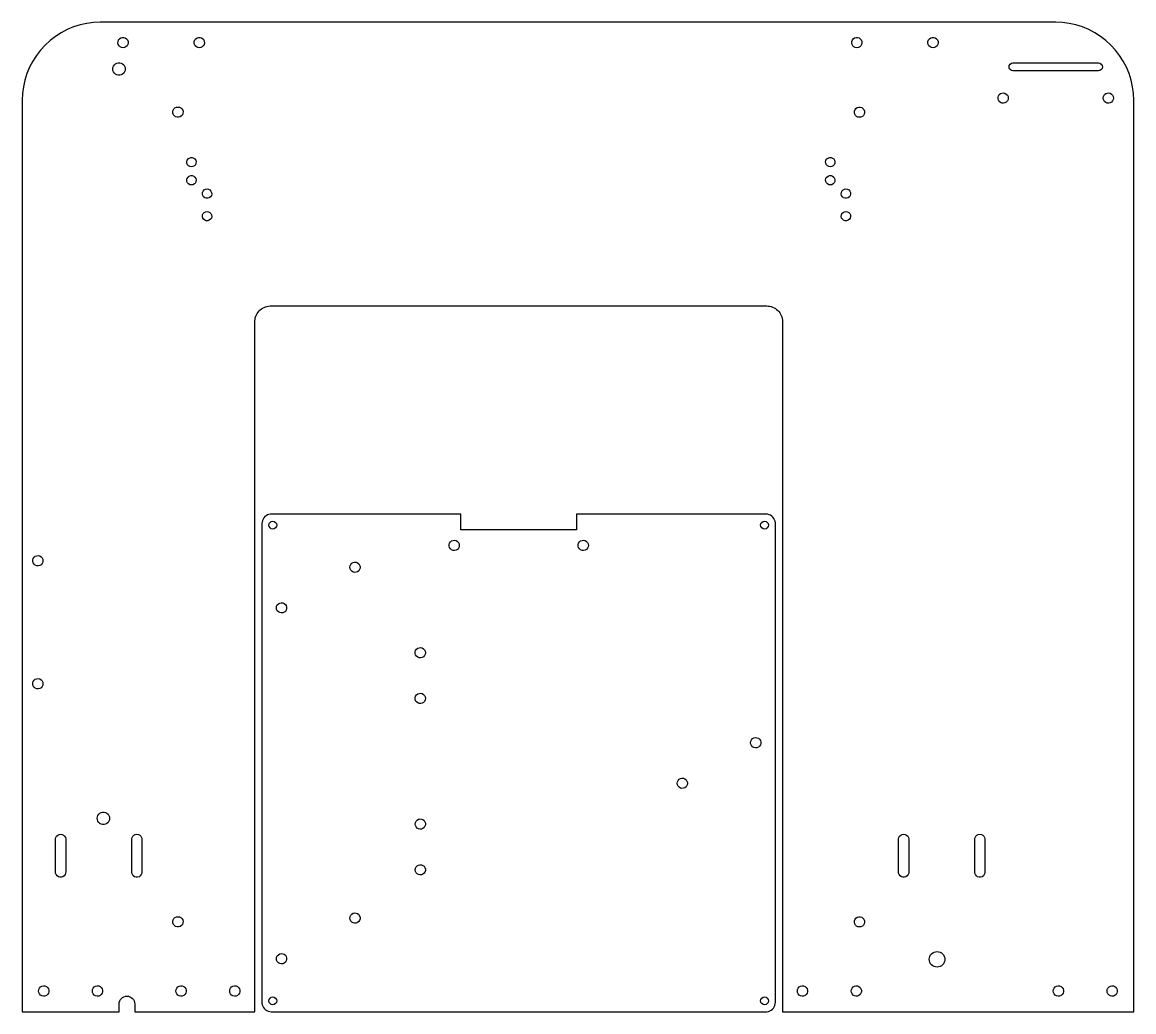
# Model space of a CAD drawing. Header units: metres. Extents: x -178 to 178, y 0 to 317.
import ezdxf

# ---------------------------------------------------------------- set-up
doc = ezdxf.new("R2010")
doc.units = ezdxf.units.M

msp = doc.modelspace()

# ---------------------------------------------------------------- linework, layer by layer
for p, q in [((-155.179, 316.905), (-157.341, 316.62)), ((-153, 317), (-155.179, 316.905)), ((153, 317), (-153, 317)), ((155.179, 316.905), (153, 317)), ((157.341, 316.62), (155.179, 316.905)), ((-165.5, 313.651), (-167.339, 312.479)), ((-163.565, 314.658), (-165.5, 313.651)), ((-161.55, 315.492), (-163.565, 314.658)), ((-159.47, 316.148), (-161.55, 315.492)), ((-157.341, 316.62), (-159.47, 316.148)), ((159.47, 316.148), (157.341, 316.62)), ((161.55, 315.492), (159.47, 316.148)), ((163.565, 314.658), (161.55, 315.492)), ((165.5, 313.651), (163.565, 314.658)), ((167.339, 312.479), (165.5, 313.651)), ((-169.07, 311.151), (-170.678, 309.678)), ((-167.339, 312.479), (-169.07, 311.151)), ((-147.345, 310.377), (-147.309, 310.867)), ((-147.236, 309.897), (-147.345, 310.377)), ((-147.309, 310.867), (-147.129, 311.325)), ((-146.99, 309.471), (-147.236, 309.897)), ((-147.129, 311.325), (-146.822, 311.71)), ((-146.822, 311.71), (-146.416, 311.987)), ((-146.416, 311.987), (-145.946, 312.132)), ((-145.946, 312.132), (-145.454, 312.132)), ((-145.454, 312.132), (-144.984, 311.987)), ((-144.984, 311.987), (-144.578, 311.71)), ((-144.578, 311.71), (-144.271, 311.325)), ((-144.164, 309.897), (-144.41, 309.471)), ((-144.271, 311.325), (-144.091, 310.867)), ((-144.055, 310.377), (-144.164, 309.897)), ((-144.091, 310.867), (-144.055, 310.377)), ((-122.945, 310.377), (-122.909, 310.867)), ((-122.836, 309.897), (-122.945, 310.377)), ((-122.909, 310.867), (-122.729, 311.325)), ((-122.59, 309.471), (-122.836, 309.897)), ((-122.729, 311.325), (-122.422, 311.71)), ((-122.422, 311.71), (-122.016, 311.987)), ((-122.016, 311.987), (-121.546, 312.132)), ((-121.546, 312.132), (-121.054, 312.132)), ((-121.054, 312.132), (-120.584, 311.987)), ((-120.584, 311.987), (-120.178, 311.71)), ((-120.178, 311.71), (-119.871, 311.325)), ((-119.764, 309.897), (-120.01, 309.471)), ((-119.871, 311.325), (-119.691, 310.867)), ((-119.655, 310.377), (-119.764, 309.897)), ((-119.691, 310.867), (-119.655, 310.377)), ((87.6546, 310.377), (87.6914, 310.867)), ((87.7641, 309.897), (87.6546, 310.377)), ((87.6914, 310.867), (87.871, 311.325)), ((88.01, 309.471), (87.7641, 309.897)), ((87.871, 311.325), (88.1777, 311.71)), ((88.1777, 311.71), (88.5841, 311.987)), ((88.5841, 311.987), (89.0541, 312.132)), ((89.0541, 312.132), (89.5459, 312.132)), ((89.5459, 312.132), (90.0159, 311.987)), ((90.0159, 311.987), (90.4223, 311.71)), ((90.4223, 311.71), (90.7289, 311.325)), ((90.8359, 309.897), (90.59, 309.471)), ((90.7289, 311.325), (90.9086, 310.867)), ((90.9454, 310.377), (90.8359, 309.897)), ((90.9086, 310.867), (90.9454, 310.377)), ((112.055, 310.377), (112.091, 310.867)), ((112.164, 309.897), (112.055, 310.377)), ((112.091, 310.867), (112.271, 311.325)), ((112.41, 309.471), (112.164, 309.897)), ((112.271, 311.325), (112.578, 311.71)), ((112.578, 311.71), (112.984, 311.987)), ((112.984, 311.987), (113.454, 312.132)), ((113.454, 312.132), (113.946, 312.132)), ((113.946, 312.132), (114.416, 311.987)), ((114.416, 311.987), (114.822, 311.71)), ((114.822, 311.71), (115.129, 311.325)), ((115.236, 309.897), (114.99, 309.471)), ((115.129, 311.325), (115.309, 310.867)), ((115.345, 310.377), (115.236, 309.897)), ((115.309, 310.867), (115.345, 310.377)), ((169.07, 311.151), (167.339, 312.479)), ((170.678, 309.678), (169.07, 311.151)), ((-173.479, 306.339), (-174.651, 304.5)), ((-172.151, 308.07), (-173.479, 306.339)), ((-170.678, 309.678), (-172.151, 308.07)), ((-146.629, 309.137), (-146.99, 309.471)), ((-146.186, 308.923), (-146.629, 309.137)), ((-145.7, 308.85), (-146.186, 308.923)), ((-145.214, 308.923), (-145.7, 308.85)), ((-144.771, 309.137), (-145.214, 308.923)), ((-144.41, 309.471), (-144.771, 309.137)), ((-122.229, 309.137), (-122.59, 309.471)), ((-121.786, 308.923), (-122.229, 309.137)), ((-121.3, 308.85), (-121.786, 308.923)), ((-120.814, 308.923), (-121.3, 308.85)), ((-120.371, 309.137), (-120.814, 308.923)), ((-120.01, 309.471), (-120.371, 309.137)), ((88.3705, 309.137), (88.01, 309.471)), ((88.8136, 308.923), (88.3705, 309.137)), ((89.3, 308.85), (88.8136, 308.923)), ((89.7863, 308.923), (89.3, 308.85)), ((90.2295, 309.137), (89.7863, 308.923)), ((90.59, 309.471), (90.2295, 309.137)), ((112.771, 309.137), (112.41, 309.471)), ((113.214, 308.923), (112.771, 309.137)), ((113.7, 308.85), (113.214, 308.923)), ((114.186, 308.923), (113.7, 308.85)), ((114.629, 309.137), (114.186, 308.923)), ((114.99, 309.471), (114.629, 309.137)), ((172.151, 308.07), (170.678, 309.678)), ((173.479, 306.339), (172.151, 308.07)), ((174.651, 304.5), (173.479, 306.339)), ((-174.651, 304.5), (-175.658, 302.565)), ((-148.942, 302.479), (-148.771, 302.929)), ((-148.771, 302.929), (-148.497, 303.326)), ((-148.497, 303.326), (-148.136, 303.646)), ((-148.136, 303.646), (-147.709, 303.87)), ((-147.709, 303.87), (-147.241, 303.985)), ((-147.241, 303.985), (-146.759, 303.985)), ((-146.759, 303.985), (-146.291, 303.87)), ((-146.291, 303.87), (-145.864, 303.646)), ((-145.864, 303.646), (-145.503, 303.326)), ((-145.503, 303.326), (-145.229, 302.929)), ((-145.229, 302.929), (-145.058, 302.479)), ((138.05, 302.7), (138.145, 303.178)), ((138.145, 302.222), (138.05, 302.7)), ((138.145, 303.178), (138.416, 303.584)), ((138.416, 303.584), (138.822, 303.855)), ((138.822, 303.855), (139.3, 303.95)), ((139.3, 303.95), (166.7, 303.95)), ((166.7, 303.95), (167.178, 303.855)), ((167.178, 303.855), (167.584, 303.584)), ((167.584, 303.584), (167.855, 303.178)), ((167.855, 303.178), (167.95, 302.7)), ((167.95, 302.7), (167.855, 302.222)), ((175.658, 302.565), (174.651, 304.5)), ((-176.492, 300.55), (-177.148, 298.47)), ((-175.658, 302.565), (-176.492, 300.55)), ((-149, 302), (-148.942, 302.479)), ((-148.942, 301.521), (-149, 302)), ((-148.771, 301.071), (-148.942, 301.521)), ((-148.497, 300.674), (-148.771, 301.071)), ((-148.136, 300.354), (-148.497, 300.674)), ((-147.709, 300.13), (-148.136, 300.354)), ((-147.241, 300.015), (-147.709, 300.13)), ((-146.759, 300.015), (-147.241, 300.015)), ((-146.291, 300.13), (-146.759, 300.015)), ((-145.864, 300.354), (-146.291, 300.13)), ((-145.503, 300.674), (-145.864, 300.354)), ((-145.229, 301.071), (-145.503, 300.674)), ((-145.058, 301.521), (-145.229, 301.071)), ((-145.058, 302.479), (-145, 302)), ((-145, 302), (-145.058, 301.521)), ((138.416, 301.816), (138.145, 302.222)), ((138.822, 301.545), (138.416, 301.816)), ((139.3, 301.45), (138.822, 301.545)), ((166.7, 301.45), (139.3, 301.45)), ((167.178, 301.545), (166.7, 301.45)), ((167.584, 301.816), (167.178, 301.545)), ((167.855, 302.222), (167.584, 301.816)), ((176.492, 300.55), (175.658, 302.565)), ((177.148, 298.47), (176.492, 300.55)), ((-177.62, 296.341), (-177.905, 294.179)), ((-177.148, 298.47), (-177.62, 296.341)), ((177.62, 296.341), (177.148, 298.47)), ((177.905, 294.179), (177.62, 296.341)), ((-177.905, 294.179), (-178, 292)), ((-178, 292), (-178, 0)), ((134.518, 292.946), (134.663, 293.416)), ((134.518, 292.454), (134.518, 292.946)), ((134.663, 291.984), (134.518, 292.454)), ((134.663, 293.416), (134.94, 293.822)), ((134.94, 291.578), (134.663, 291.984)), ((134.94, 293.822), (135.325, 294.129)), ((135.325, 294.129), (135.783, 294.309)), ((135.783, 294.309), (136.273, 294.345)), ((136.273, 294.345), (136.753, 294.236)), ((136.753, 294.236), (137.179, 293.99)), ((137.179, 293.99), (137.513, 293.629)), ((137.513, 293.629), (137.727, 293.186)), ((137.727, 292.214), (137.513, 291.771)), ((137.727, 293.186), (137.8, 292.7)), ((137.8, 292.7), (137.727, 292.214)), ((168.218, 292.946), (168.363, 293.416)), ((168.218, 292.454), (168.218, 292.946)), ((168.363, 291.984), (168.218, 292.454)), ((168.363, 293.416), (168.64, 293.822)), ((168.64, 291.578), (168.363, 291.984)), ((168.64, 293.822), (169.025, 294.129)), ((169.025, 294.129), (169.483, 294.309)), ((169.483, 294.309), (169.973, 294.345)), ((169.973, 294.345), (170.453, 294.236)), ((170.453, 294.236), (170.879, 293.99)), ((170.879, 293.99), (171.213, 293.629)), ((171.213, 293.629), (171.427, 293.186)), ((171.427, 292.214), (171.213, 291.771)), ((171.427, 293.186), (171.5, 292.7)), ((171.5, 292.7), (171.427, 292.214)), ((178, 292), (177.905, 294.179)), ((178, 0), (178, 292)), ((-129.795, 288.313), (-129.686, 288.793)), ((-129.686, 288.793), (-129.44, 289.219)), ((-129.44, 289.219), (-129.079, 289.553)), ((-129.079, 289.553), (-128.636, 289.767)), ((-128.636, 289.767), (-128.15, 289.84)), ((-128.15, 289.84), (-127.664, 289.767)), ((-127.664, 289.767), (-127.221, 289.553)), ((-127.221, 289.553), (-126.86, 289.219)), ((-126.86, 289.219), (-126.614, 288.793)), ((-126.614, 288.793), (-126.505, 288.313)), ((88.5046, 288.067), (88.5414, 288.557)), ((88.5414, 288.557), (88.7211, 289.015)), ((88.7211, 289.015), (89.0277, 289.4)), ((89.0277, 289.4), (89.4341, 289.677)), ((89.4341, 289.677), (89.9041, 289.822)), ((89.9041, 289.822), (90.3959, 289.822)), ((90.3959, 289.822), (90.8659, 289.677)), ((90.8659, 289.677), (91.2723, 289.4)), ((91.2723, 289.4), (91.5789, 289.015)), ((91.5789, 289.015), (91.7586, 288.557)), ((91.7586, 288.557), (91.7954, 288.067)), ((135.325, 291.271), (134.94, 291.578)), ((135.783, 291.091), (135.325, 291.271)), ((136.273, 291.055), (135.783, 291.091)), ((136.753, 291.164), (136.273, 291.055)), ((137.179, 291.41), (136.753, 291.164)), ((137.513, 291.771), (137.179, 291.41)), ((169.025, 291.271), (168.64, 291.578)), ((169.483, 291.091), (169.025, 291.271)), ((169.973, 291.055), (169.483, 291.091)), ((170.453, 291.164), (169.973, 291.055)), ((170.879, 291.41), (170.453, 291.164)), ((171.213, 291.771), (170.879, 291.41)), ((-129.759, 287.823), (-129.795, 288.313)), ((-129.579, 287.365), (-129.759, 287.823)), ((-129.272, 286.98), (-129.579, 287.365)), ((-128.866, 286.703), (-129.272, 286.98)), ((-128.396, 286.558), (-128.866, 286.703)), ((-127.904, 286.558), (-128.396, 286.558)), ((-127.434, 286.703), (-127.904, 286.558)), ((-127.028, 286.98), (-127.434, 286.703)), ((-126.721, 287.365), (-127.028, 286.98)), ((-126.541, 287.823), (-126.721, 287.365)), ((-126.505, 288.313), (-126.541, 287.823)), ((88.614, 287.587), (88.5046, 288.067)), ((88.86, 287.161), (88.614, 287.587)), ((89.2205, 286.827), (88.86, 287.161)), ((89.6637, 286.613), (89.2205, 286.827)), ((90.15, 286.54), (89.6637, 286.613)), ((90.6363, 286.613), (90.15, 286.54)), ((91.0795, 286.827), (90.6363, 286.613)), ((91.44, 287.161), (91.0795, 286.827)), ((91.6859, 287.587), (91.44, 287.161)), ((91.7954, 288.067), (91.6859, 287.587)), ((-125.295, 272.304), (-125.174, 272.783)), ((-125.254, 271.812), (-125.295, 272.304)), ((-125.056, 271.36), (-125.254, 271.812)), ((-125.174, 272.783), (-124.904, 273.196)), ((-124.721, 270.996), (-125.056, 271.36)), ((-124.904, 273.196), (-124.514, 273.499)), ((-124.287, 270.761), (-124.721, 270.996)), ((-124.514, 273.499), (-124.047, 273.66)), ((-123.8, 270.68), (-124.287, 270.761)), ((-124.047, 273.66), (-123.553, 273.66)), ((-123.313, 270.761), (-123.8, 270.68)), ((-123.553, 273.66), (-123.086, 273.499)), ((-122.879, 270.996), (-123.313, 270.761)), ((-123.086, 273.499), (-122.696, 273.196)), ((-122.544, 271.36), (-122.879, 270.996)), ((-122.696, 273.196), (-122.426, 272.783)), ((-122.346, 271.812), (-122.544, 271.36)), ((-122.426, 272.783), (-122.305, 272.304)), ((-122.305, 272.304), (-122.346, 271.812)), ((79.3051, 272.304), (79.4263, 272.783)), ((79.3459, 271.812), (79.3051, 272.304)), ((79.5442, 271.36), (79.3459, 271.812)), ((79.4263, 272.783), (79.6964, 273.196)), ((79.8787, 270.996), (79.5442, 271.36)), ((79.6964, 273.196), (80.0861, 273.499)), ((80.3129, 270.761), (79.8787, 270.996)), ((80.0861, 273.499), (80.5531, 273.66)), ((80.8, 270.68), (80.3129, 270.761)), ((80.5531, 273.66), (81.0469, 273.66)), ((81.287, 270.761), (80.8, 270.68)), ((81.0469, 273.66), (81.5139, 273.499)), ((81.7213, 270.996), (81.287, 270.761)), ((81.5139, 273.499), (81.9036, 273.196)), ((82.0557, 271.36), (81.7213, 270.996)), ((81.9036, 273.196), (82.1736, 272.783)), ((82.2541, 271.812), (82.0557, 271.36)), ((82.1736, 272.783), (82.2949, 272.304)), ((82.2949, 272.304), (82.2541, 271.812)), ((-125.174, 266.983), (-124.904, 267.396)), ((-124.904, 267.396), (-124.514, 267.699)), ((-124.514, 267.699), (-124.047, 267.86)), ((-124.047, 267.86), (-123.553, 267.86)), ((-123.553, 267.86), (-123.086, 267.699)), ((-123.086, 267.699), (-122.696, 267.396)), ((-122.696, 267.396), (-122.426, 266.983)), ((79.4263, 266.983), (79.6964, 267.396)), ((79.6964, 267.396), (80.0861, 267.699)), ((80.0861, 267.699), (80.5531, 267.86)), ((80.5531, 267.86), (81.0469, 267.86)), ((81.0469, 267.86), (81.5139, 267.699)), ((81.5139, 267.699), (81.9036, 267.396)), ((81.9036, 267.396), (82.1736, 266.983)), ((-125.295, 266.504), (-125.174, 266.983)), ((-125.254, 266.012), (-125.295, 266.504)), ((-125.056, 265.56), (-125.254, 266.012)), ((-124.721, 265.196), (-125.056, 265.56)), ((-124.287, 264.961), (-124.721, 265.196)), ((-123.8, 264.88), (-124.287, 264.961)), ((-123.313, 264.961), (-123.8, 264.88)), ((-122.879, 265.196), (-123.313, 264.961)), ((-122.544, 265.56), (-122.879, 265.196)), ((-122.346, 266.012), (-122.544, 265.56)), ((-122.426, 266.983), (-122.305, 266.504)), ((-122.305, 266.504), (-122.346, 266.012)), ((-119.721, 263.264), (-119.287, 263.499)), ((-119.287, 263.499), (-118.8, 263.58)), ((-118.8, 263.58), (-118.313, 263.499)), ((-118.313, 263.499), (-117.879, 263.264)), ((79.3051, 266.504), (79.4263, 266.983)), ((79.3459, 266.012), (79.3051, 266.504)), ((79.5442, 265.56), (79.3459, 266.012)), ((79.8787, 265.196), (79.5442, 265.56)), ((80.3129, 264.961), (79.8787, 265.196)), ((80.8, 264.88), (80.3129, 264.961)), ((81.287, 264.961), (80.8, 264.88)), ((81.7213, 265.196), (81.287, 264.961)), ((82.0557, 265.56), (81.7213, 265.196)), ((82.2541, 266.012), (82.0557, 265.56)), ((82.1736, 266.983), (82.2949, 266.504)), ((82.2949, 266.504), (82.2541, 266.012)), ((84.8787, 263.264), (85.3129, 263.499)), ((85.3129, 263.499), (85.8, 263.58)), ((85.8, 263.58), (86.287, 263.499)), ((86.287, 263.499), (86.7213, 263.264)), ((-120.295, 261.956), (-120.254, 262.448)), ((-120.174, 261.477), (-120.295, 261.956)), ((-120.254, 262.448), (-120.056, 262.9)), ((-119.904, 261.064), (-120.174, 261.477)), ((-120.056, 262.9), (-119.721, 263.264)), ((-119.514, 260.761), (-119.904, 261.064)), ((-119.047, 260.6), (-119.514, 260.761)), ((-118.553, 260.6), (-119.047, 260.6)), ((-118.086, 260.761), (-118.553, 260.6)), ((-117.696, 261.064), (-118.086, 260.761)), ((-117.879, 263.264), (-117.544, 262.9)), ((-117.426, 261.477), (-117.696, 261.064)), ((-117.544, 262.9), (-117.346, 262.448)), ((-117.305, 261.956), (-117.426, 261.477)), ((-117.346, 262.448), (-117.305, 261.956)), ((84.3051, 261.956), (84.3459, 262.448)), ((84.4263, 261.477), (84.3051, 261.956)), ((84.3459, 262.448), (84.5442, 262.9)), ((84.6964, 261.064), (84.4263, 261.477)), ((84.5442, 262.9), (84.8787, 263.264)), ((85.0861, 260.761), (84.6964, 261.064)), ((85.5531, 260.6), (85.0861, 260.761)), ((86.0469, 260.6), (85.5531, 260.6)), ((86.5139, 260.761), (86.0469, 260.6)), ((86.9036, 261.064), (86.5139, 260.761)), ((86.7213, 263.264), (87.0557, 262.9)), ((87.1736, 261.477), (86.9036, 261.064)), ((87.0557, 262.9), (87.2541, 262.448)), ((87.2949, 261.956), (87.1736, 261.477)), ((87.2541, 262.448), (87.2949, 261.956)), ((-119.287, 256.299), (-118.8, 256.38)), ((-118.8, 256.38), (-118.313, 256.299)), ((85.3129, 256.299), (85.8, 256.38)), ((85.8, 256.38), (86.287, 256.299)), ((-120.295, 254.756), (-120.254, 255.248)), ((-120.174, 254.277), (-120.295, 254.756)), ((-120.254, 255.248), (-120.056, 255.7)), ((-119.904, 253.864), (-120.174, 254.277)), ((-120.056, 255.7), (-119.721, 256.064)), ((-119.514, 253.561), (-119.904, 253.864)), ((-119.721, 256.064), (-119.287, 256.299)), ((-119.047, 253.4), (-119.514, 253.561)), ((-118.553, 253.4), (-119.047, 253.4)), ((-118.086, 253.561), (-118.553, 253.4)), ((-118.313, 256.299), (-117.879, 256.064)), ((-117.696, 253.864), (-118.086, 253.561)), ((-117.879, 256.064), (-117.544, 255.7)), ((-117.426, 254.277), (-117.696, 253.864)), ((-117.544, 255.7), (-117.346, 255.248)), ((-117.305, 254.756), (-117.426, 254.277)), ((-117.346, 255.248), (-117.305, 254.756)), ((84.3051, 254.756), (84.3459, 255.248)), ((84.4263, 254.277), (84.3051, 254.756)), ((84.3459, 255.248), (84.5442, 255.7)), ((84.6964, 253.864), (84.4263, 254.277)), ((84.5442, 255.7), (84.8787, 256.064)), ((85.0861, 253.561), (84.6964, 253.864)), ((84.8787, 256.064), (85.3129, 256.299)), ((85.5531, 253.4), (85.0861, 253.561)), ((86.0469, 253.4), (85.5531, 253.4)), ((86.5139, 253.561), (86.0469, 253.4)), ((86.287, 256.299), (86.7213, 256.064)), ((86.9036, 253.864), (86.5139, 253.561)), ((86.7213, 256.064), (87.0557, 255.7)), ((87.1736, 254.277), (86.9036, 253.864)), ((87.0557, 255.7), (87.2541, 255.248)), ((87.2949, 254.756), (87.1736, 254.277)), ((87.2541, 255.248), (87.2949, 254.756)), ((-102.486, 224.119), (-102.165, 224.501)), ((-102.165, 224.501), (-101.808, 224.849)), ((-101.808, 224.849), (-101.419, 225.16)), ((-101.419, 225.16), (-101, 225.43)), ((-101, 225.43), (-100.556, 225.658)), ((-100.556, 225.658), (-100.092, 225.84)), ((-100.092, 225.84), (-99.6126, 225.975)), ((-99.6126, 225.975), (-99.1217, 226.061)), ((-99.1217, 226.061), (-98.6246, 226.098)), ((-98.6246, 226.098), (-98.5, 226.1)), ((-98.5, 226.1), (60.5, 226.1)), ((60.5, 226.1), (60.8736, 226.086)), ((60.8736, 226.086), (61.3682, 226.024)), ((61.3682, 226.024), (61.8542, 225.913)), ((61.8542, 225.913), (62.3267, 225.754)), ((62.3267, 225.754), (62.7811, 225.549)), ((62.7811, 225.549), (63.2127, 225.3)), ((63.2127, 225.3), (63.6174, 225.009)), ((63.6174, 225.009), (63.9912, 224.679)), ((63.9912, 224.679), (64.3302, 224.314)), ((64.3302, 224.314), (64.6312, 223.917)), ((-103.5, 221.1), (-103.494, 221.349)), ((-103.5, 0), (-103.5, 221.1)), ((-103.494, 221.349), (-103.444, 221.845)), ((-103.444, 221.845), (-103.345, 222.334)), ((-103.345, 222.334), (-103.198, 222.81)), ((-103.198, 222.81), (-103.005, 223.269)), ((-103.005, 223.269), (-102.766, 223.707)), ((-102.766, 223.707), (-102.486, 224.119)), ((64.6312, 223.917), (64.8911, 223.491)), ((64.8911, 223.491), (65.1074, 223.042)), ((65.1074, 223.042), (65.2779, 222.574)), ((65.2779, 222.574), (65.4008, 222.091)), ((65.4008, 222.091), (65.4751, 221.598)), ((65.4751, 221.598), (65.5, 221.1)), ((65.5, 221.1), (65.5, 0)), ((-101.199, 156.894), (-101.24, 156.4)), ((-101.077, 157.374), (-101.199, 156.894)), ((-100.878, 157.828), (-101.077, 157.374)), ((-100.607, 158.243), (-100.878, 157.828)), ((-100.272, 158.607), (-100.607, 158.243)), ((-99.8808, 158.911), (-100.272, 158.607)), ((-99.4451, 159.147), (-99.8808, 158.911)), ((-98.9765, 159.308), (-99.4451, 159.147)), ((-98.4877, 159.39), (-98.9765, 159.308)), ((-98.8948, 156.378), (-98.6239, 156.784)), ((-98.6239, 156.784), (-98.2184, 157.055)), ((-37.51, 159.394), (-98.4877, 159.39)), ((-98.2184, 157.055), (-97.74, 157.15)), ((-97.74, 157.15), (-97.2616, 157.055)), ((-97.2616, 157.055), (-96.8561, 156.784)), ((-96.8561, 156.784), (-96.5851, 156.378)), ((-37.51, 154.4), (-37.51, 159.394)), ((60.24, 159.4), (-0.48999, 159.396)), ((-0.48999, 159.396), (-0.48999, 154.4)), ((58.5851, 156.378), (58.8561, 156.784)), ((58.8561, 156.784), (59.2616, 157.055)), ((59.2616, 157.055), (59.74, 157.15)), ((59.74, 157.15), (60.2184, 157.055)), ((60.2184, 157.055), (60.6239, 156.784)), ((60.7338, 159.359), (60.24, 159.4)), ((60.6239, 156.784), (60.8948, 156.378)), ((61.2141, 159.237), (60.7338, 159.359)), ((61.6678, 159.038), (61.2141, 159.237)), ((62.0826, 158.767), (61.6678, 159.038)), ((62.4472, 158.432), (62.0826, 158.767)), ((62.7515, 158.041), (62.4472, 158.432)), ((62.9873, 157.605), (62.7515, 158.041)), ((63.1482, 157.136), (62.9873, 157.605)), ((63.2298, 156.648), (63.1482, 157.136)), ((63.24, 3), (63.2298, 156.648)), ((-101.24, 156.4), (-101.23, 2.75226)), ((-98.99, 155.9), (-98.8948, 156.378)), ((-98.8948, 155.422), (-98.99, 155.9)), ((-98.6239, 155.016), (-98.8948, 155.422)), ((-98.2184, 154.745), (-98.6239, 155.016)), ((-97.74, 154.65), (-98.2184, 154.745)), ((-97.2616, 154.745), (-97.74, 154.65)), ((-96.8561, 155.016), (-97.2616, 154.745)), ((-96.5851, 155.422), (-96.8561, 155.016)), ((-96.5851, 156.378), (-96.49, 155.9)), ((-96.49, 155.9), (-96.5851, 155.422)), ((-0.48999, 154.4), (-37.51, 154.4)), ((58.49, 155.9), (58.5851, 156.378)), ((58.5851, 155.422), (58.49, 155.9)), ((58.8561, 155.016), (58.5851, 155.422)), ((59.2616, 154.745), (58.8561, 155.016)), ((59.74, 154.65), (59.2616, 154.745)), ((60.2184, 154.745), (59.74, 154.65)), ((60.6239, 155.016), (60.2184, 154.745)), ((60.8948, 155.422), (60.6239, 155.016)), ((60.8948, 156.378), (60.99, 155.9)), ((60.99, 155.9), (60.8948, 155.422)), ((-41.2916, 149.646), (-41.1466, 150.116)), ((-41.2916, 149.154), (-41.2916, 149.646)), ((-41.1466, 150.116), (-40.8695, 150.522)), ((-40.8695, 150.522), (-40.485, 150.829)), ((-40.485, 150.829), (-40.0271, 151.009)), ((-40.0271, 151.009), (-39.5367, 151.045)), ((-39.5367, 151.045), (-39.0572, 150.936)), ((-39.0572, 150.936), (-38.6312, 150.69)), ((-38.6312, 150.69), (-38.2967, 150.329)), ((-38.2967, 150.329), (-38.0833, 149.886)), ((-38.0833, 149.886), (-38.01, 149.4)), ((0.02843, 149.646), (0.1734, 150.116)), ((0.02843, 149.154), (0.02843, 149.646)), ((0.1734, 150.116), (0.45045, 150.522)), ((0.45045, 150.522), (0.83499, 150.829)), ((0.83499, 150.829), (1.29283, 151.009)), ((1.29283, 151.009), (1.78329, 151.045)), ((1.78329, 151.045), (2.2628, 150.936)), ((2.2628, 150.936), (2.68875, 150.69)), ((2.68875, 150.69), (3.02328, 150.329)), ((3.02328, 150.329), (3.23669, 149.886)), ((3.23669, 149.886), (3.31, 149.4)), ((-173.825, 145.929), (-173.367, 146.109)), ((-173.367, 146.109), (-172.877, 146.145)), ((-172.877, 146.145), (-172.397, 146.036)), ((-172.397, 146.036), (-171.971, 145.79)), ((-41.1466, 148.684), (-41.2916, 149.154)), ((-40.8695, 148.278), (-41.1466, 148.684)), ((-40.485, 147.971), (-40.8695, 148.278)), ((-40.0271, 147.791), (-40.485, 147.971)), ((-39.5367, 147.755), (-40.0271, 147.791)), ((-39.0572, 147.864), (-39.5367, 147.755)), ((-38.6312, 148.11), (-39.0572, 147.864)), ((-38.2967, 148.471), (-38.6312, 148.11)), ((-38.0833, 148.914), (-38.2967, 148.471)), ((-38.01, 149.4), (-38.0833, 148.914)), ((0.1734, 148.684), (0.02843, 149.154)), ((0.45045, 148.278), (0.1734, 148.684)), ((0.83499, 147.971), (0.45045, 148.278)), ((1.29283, 147.791), (0.83499, 147.971)), ((1.78329, 147.755), (1.29283, 147.791)), ((2.2628, 147.864), (1.78329, 147.755)), ((2.68875, 148.11), (2.2628, 147.864)), ((3.02328, 148.471), (2.68875, 148.11)), ((3.23669, 148.914), (3.02328, 148.471)), ((3.31, 149.4), (3.23669, 148.914)), ((-174.632, 144.746), (-174.487, 145.216)), ((-174.632, 144.254), (-174.632, 144.746)), ((-174.487, 143.784), (-174.632, 144.254)), ((-174.487, 145.216), (-174.21, 145.622)), ((-174.21, 143.378), (-174.487, 143.784)), ((-174.21, 145.622), (-173.825, 145.929)), ((-173.825, 143.071), (-174.21, 143.378)), ((-173.367, 142.891), (-173.825, 143.071)), ((-172.877, 142.855), (-173.367, 142.891)), ((-172.397, 142.964), (-172.877, 142.855)), ((-171.971, 143.21), (-172.397, 142.964)), ((-171.971, 145.79), (-171.637, 145.429)), ((-171.637, 143.571), (-171.971, 143.21)), ((-171.637, 145.429), (-171.423, 144.986)), ((-171.423, 144.014), (-171.637, 143.571)), ((-171.423, 144.986), (-171.35, 144.5)), ((-171.35, 144.5), (-171.423, 144.014)), ((-73.07, 142.4), (-72.9967, 142.886)), ((-72.9967, 141.914), (-73.07, 142.4)), ((-72.9967, 142.886), (-72.7833, 143.329)), ((-72.7833, 143.329), (-72.4487, 143.69)), ((-72.4487, 143.69), (-72.0228, 143.936)), ((-72.0228, 143.936), (-71.5433, 144.045)), ((-71.5433, 144.045), (-71.0528, 144.009)), ((-71.0528, 144.009), (-70.595, 143.829)), ((-70.595, 143.829), (-70.2105, 143.522)), ((-70.2105, 143.522), (-69.9334, 143.116)), ((-69.9334, 143.116), (-69.7884, 142.646)), ((-69.7884, 142.646), (-69.7884, 142.154)), ((-72.7833, 141.471), (-72.9967, 141.914)), ((-72.4487, 141.11), (-72.7833, 141.471)), ((-72.0228, 140.864), (-72.4487, 141.11)), ((-71.5433, 140.755), (-72.0228, 140.864)), ((-71.0528, 140.791), (-71.5433, 140.755)), ((-70.595, 140.971), (-71.0528, 140.791)), ((-70.2105, 141.278), (-70.595, 140.971)), ((-69.9334, 141.684), (-70.2105, 141.278)), ((-69.7884, 142.154), (-69.9334, 141.684)), ((-96.59, 129.4), (-96.5167, 129.886)), ((-96.5167, 128.914), (-96.59, 129.4)), ((-96.5167, 129.886), (-96.3033, 130.329)), ((-96.3033, 128.471), (-96.5167, 128.914)), ((-96.3033, 130.329), (-95.9688, 130.69)), ((-95.9688, 128.11), (-96.3033, 128.471)), ((-95.9688, 130.69), (-95.5428, 130.936)), ((-95.5428, 130.936), (-95.0633, 131.045)), ((-95.0633, 131.045), (-94.5728, 131.009)), ((-94.5728, 131.009), (-94.115, 130.829)), ((-94.115, 130.829), (-93.7305, 130.522)), ((-93.7305, 128.278), (-94.115, 127.971)), ((-93.7305, 130.522), (-93.4534, 130.116)), ((-93.4534, 128.684), (-93.7305, 128.278)), ((-93.4534, 130.116), (-93.3084, 129.646)), ((-93.3084, 129.154), (-93.4534, 128.684)), ((-93.3084, 129.646), (-93.3084, 129.154)), ((-95.5428, 127.864), (-95.9688, 128.11)), ((-95.0633, 127.755), (-95.5428, 127.864)), ((-94.5728, 127.791), (-95.0633, 127.755)), ((-94.115, 127.971), (-94.5728, 127.791)), ((-52.1416, 115.27), (-51.9966, 115.74)), ((-52.1416, 114.779), (-52.1416, 115.27)), ((-51.9966, 114.309), (-52.1416, 114.779)), ((-51.9966, 115.74), (-51.7195, 116.147)), ((-51.7195, 113.902), (-51.9966, 114.309)), ((-51.7195, 116.147), (-51.335, 116.454)), ((-51.335, 116.454), (-50.8772, 116.633)), ((-50.8772, 116.633), (-50.3867, 116.67)), ((-50.3867, 116.67), (-49.9072, 116.561)), ((-49.9072, 116.561), (-49.4812, 116.315)), ((-49.4812, 116.315), (-49.1467, 115.954)), ((-49.1467, 114.095), (-49.4812, 113.735)), ((-49.1467, 115.954), (-48.9333, 115.511)), ((-48.9333, 114.538), (-49.1467, 114.095)), ((-48.9333, 115.511), (-48.86, 115.025)), ((-48.86, 115.025), (-48.9333, 114.538)), ((-51.335, 113.596), (-51.7195, 113.902)), ((-50.8772, 113.416), (-51.335, 113.596)), ((-50.3867, 113.379), (-50.8772, 113.416)), ((-49.9072, 113.489), (-50.3867, 113.379)), ((-49.4812, 113.735), (-49.9072, 113.489)), ((-174.632, 105.346), (-174.487, 105.816)), ((-174.632, 104.854), (-174.632, 105.346)), ((-174.487, 104.384), (-174.632, 104.854)), ((-174.487, 105.816), (-174.21, 106.222)), ((-174.21, 103.978), (-174.487, 104.384)), ((-174.21, 106.222), (-173.825, 106.529)), ((-173.825, 103.671), (-174.21, 103.978)), ((-173.825, 106.529), (-173.367, 106.709)), ((-173.367, 103.491), (-173.825, 103.671)), ((-173.367, 106.709), (-172.877, 106.745)), ((-172.877, 103.455), (-173.367, 103.491)), ((-172.877, 106.745), (-172.397, 106.636)), ((-172.397, 103.564), (-172.877, 103.455)), ((-172.397, 106.636), (-171.971, 106.39)), ((-171.971, 103.81), (-172.397, 103.564)), ((-171.971, 106.39), (-171.637, 106.029)), ((-171.637, 104.171), (-171.971, 103.81)), ((-171.637, 106.029), (-171.423, 105.586)), ((-171.423, 104.614), (-171.637, 104.171)), ((-171.423, 105.586), (-171.35, 105.1)), ((-171.35, 105.1), (-171.423, 104.614)), ((-52.1416, 100.621), (-51.9966, 101.091)), ((-52.1416, 100.129), (-52.1416, 100.621)), ((-51.9966, 99.6595), (-52.1416, 100.129)), ((-51.9966, 101.091), (-51.7195, 101.498)), ((-51.7195, 101.498), (-51.335, 101.804)), ((-51.335, 101.804), (-50.8772, 101.984)), ((-50.8772, 101.984), (-50.3867, 102.021)), ((-50.3867, 102.021), (-49.9072, 101.911)), ((-49.9072, 101.911), (-49.4812, 101.665)), ((-49.4812, 101.665), (-49.1467, 101.305)), ((-49.1467, 101.305), (-48.9333, 100.862)), ((-48.9333, 99.8891), (-49.1467, 99.4459)), ((-48.9333, 100.862), (-48.86, 100.375)), ((-48.86, 100.375), (-48.9333, 99.8891)), ((-51.7195, 99.2531), (-51.9966, 99.6595)), ((-51.335, 98.9465), (-51.7195, 99.2531)), ((-50.8772, 98.7668), (-51.335, 98.9465)), ((-50.3867, 98.73), (-50.8772, 98.7668)), ((-49.9072, 98.8395), (-50.3867, 98.73)), ((-49.4812, 99.0854), (-49.9072, 98.8395)), ((-49.1467, 99.4459), (-49.4812, 99.0854)), ((55.29, 86.2), (55.3633, 86.6863)), ((55.3633, 85.7137), (55.29, 86.2)), ((55.3633, 86.6863), (55.5767, 87.1295)), ((55.5767, 85.2705), (55.3633, 85.7137)), ((55.5767, 87.1295), (55.9112, 87.49)), ((55.9112, 87.49), (56.3372, 87.7359)), ((56.3372, 87.7359), (56.8167, 87.8454)), ((56.8167, 87.8454), (57.3071, 87.8086)), ((57.3071, 87.8086), (57.765, 87.6289)), ((57.765, 87.6289), (58.1495, 87.3223)), ((58.1495, 87.3223), (58.4266, 86.9159)), ((58.4266, 85.4841), (58.1495, 85.0777)), ((58.4266, 86.9159), (58.5716, 86.4459)), ((58.5716, 85.9541), (58.4266, 85.4841)), ((58.5716, 86.4459), (58.5716, 85.9541)), ((55.9112, 84.91), (55.5767, 85.2705)), ((56.3372, 84.664), (55.9112, 84.91)), ((56.8167, 84.5546), (56.3372, 84.664)), ((57.3071, 84.5914), (56.8167, 84.5546)), ((57.765, 84.7711), (57.3071, 84.5914)), ((58.1495, 85.0777), (57.765, 84.7711)), ((32.8172, 74.7359), (33.2967, 74.8454)), ((33.2967, 74.8454), (33.7872, 74.8086)), ((33.7872, 74.8086), (34.245, 74.6289)), ((31.77, 73.2), (31.8433, 73.6863)), ((31.8433, 72.7137), (31.77, 73.2)), ((31.8433, 73.6863), (32.0567, 74.1295)), ((32.0567, 72.2705), (31.8433, 72.7137)), ((32.0567, 74.1295), (32.3912, 74.49)), ((32.3912, 71.91), (32.0567, 72.2705)), ((32.3912, 74.49), (32.8172, 74.7359)), ((32.8172, 71.664), (32.3912, 71.91)), ((33.2967, 71.5546), (32.8172, 71.664)), ((33.7872, 71.5914), (33.2967, 71.5546)), ((34.245, 71.7711), (33.7872, 71.5914)), ((34.245, 74.6289), (34.6295, 74.3223)), ((34.6295, 72.0777), (34.245, 71.7711)), ((34.6295, 74.3223), (34.9066, 73.9159)), ((34.9066, 72.4841), (34.6295, 72.0777)), ((34.9066, 73.9159), (35.0516, 73.4459)), ((35.0516, 72.9541), (34.9066, 72.4841)), ((35.0516, 73.4459), (35.0516, 72.9541)), ((-154, 62), (-153.942, 62.4786)), ((-153.942, 61.5214), (-154, 62)), ((-153.942, 62.4786), (-153.771, 62.9294)), ((-153.771, 61.0705), (-153.942, 61.5214)), ((-153.771, 62.9294), (-153.497, 63.3262)), ((-153.497, 60.6738), (-153.771, 61.0705)), ((-153.497, 63.3262), (-153.136, 63.646)), ((-153.136, 60.354), (-153.497, 60.6738)), ((-153.136, 63.646), (-152.709, 63.87)), ((-152.709, 63.87), (-152.241, 63.9854)), ((-152.241, 63.9854), (-151.759, 63.9854)), ((-151.759, 63.9854), (-151.291, 63.87)), ((-151.291, 63.87), (-150.864, 63.646)), ((-150.864, 63.646), (-150.503, 63.3262)), ((-150.503, 60.6738), (-150.864, 60.354)), ((-150.503, 63.3262), (-150.229, 62.9294)), ((-150.229, 61.0705), (-150.503, 60.6738)), ((-150.229, 62.9294), (-150.058, 62.4786)), ((-150.058, 61.5214), (-150.229, 61.0705)), ((-150.058, 62.4786), (-150, 62)), ((-150, 62), (-150.058, 61.5214)), ((-52.16, 60.1246), (-52.0867, 60.6109)), ((-52.0867, 60.6109), (-51.8733, 61.054)), ((-51.8733, 61.054), (-51.5388, 61.4146)), ((-51.5388, 61.4146), (-51.1128, 61.6605)), ((-51.1128, 61.6605), (-50.6333, 61.77)), ((-50.6333, 61.77), (-50.1428, 61.7332)), ((-50.1428, 61.7332), (-49.685, 61.5535)), ((-49.685, 61.5535), (-49.3005, 61.2469)), ((-49.3005, 61.2469), (-49.0234, 60.8405)), ((-49.0234, 60.8405), (-48.8784, 60.3705)), ((-152.709, 60.13), (-153.136, 60.354)), ((-152.241, 60.0146), (-152.709, 60.13)), ((-151.759, 60.0146), (-152.241, 60.0146)), ((-151.291, 60.13), (-151.759, 60.0146)), ((-150.864, 60.354), (-151.291, 60.13)), ((-52.0867, 59.6382), (-52.16, 60.1246)), ((-51.8733, 59.1951), (-52.0867, 59.6382)), ((-51.5388, 58.8345), (-51.8733, 59.1951)), ((-51.1128, 58.5886), (-51.5388, 58.8345)), ((-50.6333, 58.4792), (-51.1128, 58.5886)), ((-50.1428, 58.5159), (-50.6333, 58.4792)), ((-49.685, 58.6956), (-50.1428, 58.5159)), ((-49.3005, 59.0023), (-49.685, 58.6956)), ((-49.0234, 59.4087), (-49.3005, 59.0023)), ((-48.8784, 59.8786), (-49.0234, 59.4087)), ((-48.8784, 60.3705), (-48.8784, 59.8786)), ((-167.345, 55.3733), (-167.236, 55.8528)), ((-167.345, 44.8733), (-167.345, 55.3733)), ((-167.236, 55.8528), (-166.99, 56.2787)), ((-166.99, 56.2787), (-166.629, 56.6133)), ((-166.629, 56.6133), (-166.186, 56.8267)), ((-166.186, 56.8267), (-165.7, 56.9)), ((-165.7, 56.9), (-165.214, 56.8267)), ((-165.214, 56.8267), (-164.771, 56.6133)), ((-164.771, 56.6133), (-164.41, 56.2787)), ((-164.41, 56.2787), (-164.164, 55.8528)), ((-164.164, 55.8528), (-164.055, 55.3733)), ((-164.055, 55.3733), (-164.055, 44.8733)), ((-142.945, 55.3733), (-142.836, 55.8528)), ((-142.945, 44.8733), (-142.945, 55.3733)), ((-142.836, 55.8528), (-142.59, 56.2787)), ((-142.59, 56.2787), (-142.229, 56.6133)), ((-142.229, 56.6133), (-141.786, 56.8267)), ((-141.786, 56.8267), (-141.3, 56.9)), ((-141.3, 56.9), (-140.814, 56.8267)), ((-140.814, 56.8267), (-140.371, 56.6133)), ((-140.371, 56.6133), (-140.01, 56.2787)), ((-140.01, 56.2787), (-139.764, 55.8528)), ((-139.764, 55.8528), (-139.655, 55.3733)), ((-139.655, 55.3733), (-139.655, 44.8733)), ((102.655, 55.3733), (102.764, 55.8528)), ((102.655, 44.8733), (102.655, 55.3733)), ((102.764, 55.8528), (103.01, 56.2787)), ((103.01, 56.2787), (103.371, 56.6133)), ((103.371, 56.6133), (103.814, 56.8267)), ((103.814, 56.8267), (104.3, 56.9)), ((104.3, 56.9), (104.786, 56.8267)), ((104.786, 56.8267), (105.229, 56.6133)), ((105.229, 56.6133), (105.59, 56.2787)), ((105.59, 56.2787), (105.836, 55.8528)), ((105.836, 55.8528), (105.945, 55.3733)), ((105.945, 55.3733), (105.945, 44.8733)), ((127.055, 55.3733), (127.164, 55.8528)), ((127.055, 44.8733), (127.055, 55.3733)), ((127.164, 55.8528), (127.41, 56.2787)), ((127.41, 56.2787), (127.771, 56.6133)), ((127.771, 56.6133), (128.214, 56.8267)), ((128.214, 56.8267), (128.7, 56.9)), ((128.7, 56.9), (129.186, 56.8267)), ((129.186, 56.8267), (129.629, 56.6133)), ((129.629, 56.6133), (129.99, 56.2787)), ((129.99, 56.2787), (130.236, 55.8528)), ((130.236, 55.8528), (130.345, 55.3733)), ((130.345, 55.3733), (130.345, 44.8733)), ((-52.0867, 45.9618), (-51.8733, 46.4049)), ((-51.8733, 46.4049), (-51.5388, 46.7654)), ((-51.5388, 46.7654), (-51.1128, 47.0114)), ((-51.1128, 47.0114), (-50.6333, 47.1208)), ((-50.6333, 47.1208), (-50.1428, 47.084)), ((-50.1428, 47.084), (-49.685, 46.9044)), ((-49.685, 46.9044), (-49.3005, 46.5977)), ((-49.3005, 46.5977), (-49.0234, 46.1913)), ((-167.309, 44.3828), (-167.345, 44.8733)), ((-167.129, 43.925), (-167.309, 44.3828)), ((-166.822, 43.5405), (-167.129, 43.925)), ((-166.416, 43.2634), (-166.822, 43.5405)), ((-165.946, 43.1184), (-166.416, 43.2634)), ((-165.454, 43.1184), (-165.946, 43.1184)), ((-164.984, 43.2634), (-165.454, 43.1184)), ((-164.578, 43.5405), (-164.984, 43.2634)), ((-164.271, 43.925), (-164.578, 43.5405)), ((-164.091, 44.3828), (-164.271, 43.925)), ((-164.055, 44.8733), (-164.091, 44.3828)), ((-142.909, 44.3828), (-142.945, 44.8733)), ((-142.729, 43.925), (-142.909, 44.3828)), ((-142.422, 43.5405), (-142.729, 43.925)), ((-142.016, 43.2634), (-142.422, 43.5405)), ((-141.546, 43.1184), (-142.016, 43.2634)), ((-141.054, 43.1184), (-141.546, 43.1184)), ((-140.584, 43.2634), (-141.054, 43.1184)), ((-140.178, 43.5405), (-140.584, 43.2634)), ((-139.871, 43.925), (-140.178, 43.5405)), ((-139.691, 44.3828), (-139.871, 43.925)), ((-139.655, 44.8733), (-139.691, 44.3828)), ((-52.16, 45.4754), (-52.0867, 45.9618)), ((-52.0867, 44.9891), (-52.16, 45.4754)), ((-51.8733, 44.5459), (-52.0867, 44.9891)), ((-51.5388, 44.1854), (-51.8733, 44.5459)), ((-51.1128, 43.9395), (-51.5388, 44.1854)), ((-50.6333, 43.83), (-51.1128, 43.9395)), ((-50.1428, 43.8668), (-50.6333, 43.83)), ((-49.685, 44.0465), (-50.1428, 43.8668)), ((-49.3005, 44.3531), (-49.685, 44.0465)), ((-49.0234, 44.7595), (-49.3005, 44.3531)), ((-49.0234, 46.1913), (-48.8784, 45.7213)), ((-48.8784, 45.2295), (-49.0234, 44.7595)), ((-48.8784, 45.7213), (-48.8784, 45.2295)), ((102.691, 44.3828), (102.655, 44.8733)), ((102.871, 43.925), (102.691, 44.3828)), ((103.178, 43.5405), (102.871, 43.925)), ((103.584, 43.2634), (103.178, 43.5405)), ((104.054, 43.1184), (103.584, 43.2634)), ((104.546, 43.1184), (104.054, 43.1184)), ((105.016, 43.2634), (104.546, 43.1184)), ((105.422, 43.5405), (105.016, 43.2634)), ((105.729, 43.925), (105.422, 43.5405)), ((105.909, 44.3828), (105.729, 43.925)), ((105.945, 44.8733), (105.909, 44.3828)), ((127.091, 44.3828), (127.055, 44.8733)), ((127.271, 43.925), (127.091, 44.3828)), ((127.578, 43.5405), (127.271, 43.925)), ((127.984, 43.2634), (127.578, 43.5405)), ((128.454, 43.1184), (127.984, 43.2634)), ((128.946, 43.1184), (128.454, 43.1184)), ((129.416, 43.2634), (128.946, 43.1184)), ((129.822, 43.5405), (129.416, 43.2634)), ((130.129, 43.925), (129.822, 43.5405)), ((130.309, 44.3828), (130.129, 43.925)), ((130.345, 44.8733), (130.309, 44.3828)), ((-129.795, 28.9333), (-129.686, 29.4128)), ((-129.759, 28.4428), (-129.795, 28.9333)), ((-129.686, 29.4128), (-129.44, 29.8387)), ((-129.44, 29.8387), (-129.079, 30.1733)), ((-129.079, 30.1733), (-128.636, 30.3867)), ((-128.636, 30.3867), (-128.15, 30.46)), ((-128.15, 30.46), (-127.664, 30.3867)), ((-127.664, 30.3867), (-127.221, 30.1733)), ((-127.221, 30.1733), (-126.86, 29.8387)), ((-126.86, 29.8387), (-126.614, 29.4128)), ((-126.614, 29.4128), (-126.505, 28.9333)), ((-126.505, 28.9333), (-126.541, 28.4428)), ((-73.07, 30), (-72.9967, 30.4863)), ((-72.9967, 29.5136), (-73.07, 30)), ((-72.9967, 30.4863), (-72.7833, 30.9295)), ((-72.7833, 29.0705), (-72.9967, 29.5136)), ((-72.7833, 30.9295), (-72.4487, 31.29)), ((-72.4487, 28.71), (-72.7833, 29.0705)), ((-72.4487, 31.29), (-72.0228, 31.5359)), ((-72.0228, 28.4641), (-72.4487, 28.71)), ((-72.0228, 31.5359), (-71.5433, 31.6454)), ((-71.5433, 31.6454), (-71.0528, 31.6086)), ((-71.0528, 31.6086), (-70.595, 31.4289)), ((-70.595, 28.571), (-71.0528, 28.3914)), ((-70.595, 31.4289), (-70.2105, 31.1223)), ((-70.2105, 28.8777), (-70.595, 28.571)), ((-70.2105, 31.1223), (-69.9334, 30.7159)), ((-69.9334, 29.2841), (-70.2105, 28.8777)), ((-69.9334, 30.7159), (-69.7884, 30.2459)), ((-69.7884, 29.7541), (-69.9334, 29.2841)), ((-69.7884, 30.2459), (-69.7884, 29.7541)), ((88.5046, 28.6867), (88.5414, 29.1772)), ((88.614, 28.2072), (88.5046, 28.6867)), ((88.5414, 29.1772), (88.7211, 29.635)), ((88.7211, 29.635), (89.0277, 30.0195)), ((89.0277, 30.0195), (89.4341, 30.2966)), ((89.4341, 30.2966), (89.9041, 30.4416)), ((89.9041, 30.4416), (90.3959, 30.4416)), ((90.3959, 30.4416), (90.8659, 30.2966)), ((90.8659, 30.2966), (91.2723, 30.0195)), ((91.2723, 30.0195), (91.5789, 29.635)), ((91.5789, 29.635), (91.7586, 29.1772)), ((91.7954, 28.6867), (91.6859, 28.2072)), ((91.7586, 29.1772), (91.7954, 28.6867)), ((-129.579, 27.985), (-129.759, 28.4428)), ((-129.272, 27.6005), (-129.579, 27.985)), ((-128.866, 27.3234), (-129.272, 27.6005)), ((-128.396, 27.1784), (-128.866, 27.3234)), ((-127.904, 27.1784), (-128.396, 27.1784)), ((-127.434, 27.3234), (-127.904, 27.1784)), ((-127.028, 27.6005), (-127.434, 27.3234)), ((-126.721, 27.985), (-127.028, 27.6005)), ((-126.541, 28.4428), (-126.721, 27.985)), ((-71.5433, 28.3546), (-72.0228, 28.4641)), ((-71.0528, 28.3914), (-71.5433, 28.3546)), ((88.86, 27.7812), (88.614, 28.2072)), ((89.2205, 27.4467), (88.86, 27.7812)), ((89.6637, 27.2333), (89.2205, 27.4467)), ((90.15, 27.16), (89.6637, 27.2333)), ((90.6363, 27.2333), (90.15, 27.16)), ((91.0795, 27.4467), (90.6363, 27.2333)), ((91.44, 27.7812), (91.0795, 27.4467)), ((91.6859, 28.2072), (91.44, 27.7812)), ((-96.5167, 17.4863), (-96.3033, 17.9295)), ((-96.3033, 17.9295), (-95.9688, 18.29)), ((-95.9688, 18.29), (-95.5428, 18.5359)), ((-95.5428, 18.5359), (-95.0633, 18.6454)), ((-95.0633, 18.6454), (-94.5728, 18.6086)), ((-94.5728, 18.6086), (-94.115, 18.4289)), ((-94.115, 18.4289), (-93.7305, 18.1223)), ((-93.7305, 18.1223), (-93.4534, 17.7159)), ((112.69, 17.7567), (112.921, 18.1889)), ((112.921, 18.1889), (113.232, 18.5678)), ((113.232, 18.5678), (113.611, 18.8787)), ((113.611, 18.8787), (114.043, 19.1097)), ((114.043, 19.1097), (114.512, 19.252)), ((114.512, 19.252), (115, 19.3)), ((115, 19.3), (115.488, 19.252)), ((115.488, 19.252), (115.957, 19.1097)), ((115.957, 19.1097), (116.389, 18.8787)), ((116.389, 18.8787), (116.768, 18.5678)), ((116.768, 18.5678), (117.079, 18.1889)), ((117.079, 18.1889), (117.31, 17.7567)), ((-96.59, 17), (-96.5167, 17.4863)), ((-96.5167, 16.5136), (-96.59, 17)), ((-96.3033, 16.0705), (-96.5167, 16.5136)), ((-95.9688, 15.71), (-96.3033, 16.0705)), ((-95.5428, 15.4641), (-95.9688, 15.71)), ((-95.0633, 15.3546), (-95.5428, 15.4641)), ((-94.5728, 15.3914), (-95.0633, 15.3546)), ((-94.115, 15.571), (-94.5728, 15.3914)), ((-93.7305, 15.8777), (-94.115, 15.571)), ((-93.4534, 16.2841), (-93.7305, 15.8777)), ((-93.4534, 17.7159), (-93.3084, 17.2459)), ((-93.3084, 16.7541), (-93.4534, 16.2841)), ((-93.3084, 17.2459), (-93.3084, 16.7541)), ((112.5, 16.8), (112.548, 17.2877)), ((112.548, 16.3123), (112.5, 16.8)), ((112.548, 17.2877), (112.69, 17.7567)), ((112.69, 15.8433), (112.548, 16.3123)), ((112.921, 15.4111), (112.69, 15.8433)), ((113.232, 15.0322), (112.921, 15.4111)), ((113.611, 14.7213), (113.232, 15.0322)), ((114.043, 14.4903), (113.611, 14.7213)), ((114.512, 14.348), (114.043, 14.4903)), ((115, 14.3), (114.512, 14.348)), ((115.488, 14.348), (115, 14.3)), ((115.957, 14.4903), (115.488, 14.348)), ((116.389, 14.7213), (115.957, 14.4903)), ((116.768, 15.0322), (116.389, 14.7213)), ((117.079, 15.4111), (116.768, 15.0322)), ((117.31, 15.8433), (117.079, 15.4111)), ((117.31, 17.7567), (117.452, 17.2877)), ((117.452, 16.3123), (117.31, 15.8433)), ((117.452, 17.2877), (117.5, 16.8)), ((117.5, 16.8), (117.452, 16.3123)), ((-172.75, 6.64999), (-172.677, 7.13634)), ((-172.677, 7.13634), (-172.463, 7.57947)), ((-172.463, 7.57947), (-172.129, 7.94002)), ((-172.129, 7.94002), (-171.703, 8.18593)), ((-171.703, 8.18593), (-171.223, 8.29538)), ((-171.223, 8.29538), (-170.733, 8.25862)), ((-170.733, 8.25862), (-170.275, 8.07893)), ((-170.275, 8.07893), (-169.89, 7.77228)), ((-169.89, 7.77228), (-169.613, 7.36591)), ((-169.613, 7.36591), (-169.468, 6.8959)), ((-155.53, 6.64999), (-155.457, 7.13634)), ((-155.457, 7.13634), (-155.243, 7.57947)), ((-155.243, 7.57947), (-154.909, 7.94002)), ((-154.909, 7.94002), (-154.483, 8.18593)), ((-154.483, 8.18593), (-154.003, 8.29538)), ((-154.003, 8.29538), (-153.513, 8.25862)), ((-153.513, 8.25862), (-153.055, 8.07893)), ((-153.055, 8.07893), (-152.67, 7.77228)), ((-152.67, 7.77228), (-152.393, 7.36591)), ((-152.393, 7.36591), (-152.248, 6.8959)), ((-128.77, 6.64999), (-128.697, 7.13634)), ((-128.697, 7.13634), (-128.483, 7.57947)), ((-128.483, 7.57947), (-128.149, 7.94002)), ((-128.149, 7.94002), (-127.723, 8.18593)), ((-127.723, 8.18593), (-127.243, 8.29538)), ((-127.243, 8.29538), (-126.753, 8.25862)), ((-126.753, 8.25862), (-126.295, 8.07893)), ((-126.295, 8.07893), (-125.91, 7.77228)), ((-125.91, 7.77228), (-125.633, 7.36591)), ((-125.633, 7.36591), (-125.488, 6.8959)), ((-111.55, 6.64999), (-111.477, 7.13634)), ((-111.477, 7.13634), (-111.263, 7.57947)), ((-111.263, 7.57947), (-110.929, 7.94002)), ((-110.929, 7.94002), (-110.503, 8.18593)), ((-110.503, 8.18593), (-110.023, 8.29538)), ((-110.023, 8.29538), (-109.533, 8.25862)), ((-109.533, 8.25862), (-109.075, 8.07893)), ((-109.075, 8.07893), (-108.69, 7.77228)), ((-108.69, 7.77228), (-108.413, 7.36591)), ((-108.413, 7.36591), (-108.268, 6.8959)), ((70.25, 6.64999), (70.3233, 7.13634)), ((70.3233, 7.13634), (70.5367, 7.57947)), ((70.5367, 7.57947), (70.8712, 7.94002)), ((70.8712, 7.94002), (71.2972, 8.18593)), ((71.2972, 8.18593), (71.7767, 8.29538)), ((71.7767, 8.29538), (72.2672, 8.25862)), ((72.2672, 8.25862), (72.725, 8.07893)), ((72.725, 8.07893), (73.1095, 7.77228)), ((73.1095, 7.77228), (73.3866, 7.36591)), ((73.3866, 7.36591), (73.5316, 6.8959)), ((87.47, 6.64999), (87.5433, 7.13634)), ((87.5433, 7.13634), (87.7567, 7.57947)), ((87.7567, 7.57947), (88.0912, 7.94002)), ((88.0912, 7.94002), (88.5172, 8.18593)), ((88.5172, 8.18593), (88.9967, 8.29538)), ((88.9967, 8.29538), (89.4872, 8.25862)), ((89.4872, 8.25862), (89.945, 8.07893)), ((89.945, 8.07893), (90.3295, 7.77228)), ((90.3295, 7.77228), (90.6066, 7.36591)), ((90.6066, 7.36591), (90.7516, 6.8959)), ((152.23, 6.64999), (152.303, 7.13634)), ((152.303, 7.13634), (152.517, 7.57947)), ((152.517, 7.57947), (152.851, 7.94002)), ((152.851, 7.94002), (153.277, 8.18593)), ((153.277, 8.18593), (153.757, 8.29538)), ((153.757, 8.29538), (154.247, 8.25862)), ((154.247, 8.25862), (154.705, 8.07893)), ((154.705, 8.07893), (155.09, 7.77228)), ((155.09, 7.77228), (155.367, 7.36591)), ((155.367, 7.36591), (155.512, 6.8959)), ((169.45, 6.64999), (169.523, 7.13634)), ((169.523, 7.13634), (169.737, 7.57947)), ((169.737, 7.57947), (170.071, 7.94002)), ((170.071, 7.94002), (170.497, 8.18593)), ((170.497, 8.18593), (170.977, 8.29538)), ((170.977, 8.29538), (171.467, 8.25862)), ((171.467, 8.25862), (171.925, 8.07893)), ((171.925, 8.07893), (172.31, 7.77228)), ((172.31, 7.77228), (172.587, 7.36591)), ((172.587, 7.36591), (172.732, 6.8959)), ((-172.677, 6.16365), (-172.75, 6.64999)), ((-172.463, 5.72052), (-172.677, 6.16365)), ((-172.129, 5.35997), (-172.463, 5.72052)), ((-171.703, 5.11404), (-172.129, 5.35997)), ((-171.223, 5.00461), (-171.703, 5.11404)), ((-170.733, 5.04137), (-171.223, 5.00461)), ((-170.275, 5.22105), (-170.733, 5.04137)), ((-169.89, 5.52771), (-170.275, 5.22105)), ((-169.613, 5.93408), (-169.89, 5.52771)), ((-169.468, 6.40407), (-169.613, 5.93408)), ((-169.468, 6.8959), (-169.468, 6.40407)), ((-155.457, 6.16365), (-155.53, 6.64999)), ((-155.243, 5.72052), (-155.457, 6.16365)), ((-154.909, 5.35997), (-155.243, 5.72052)), ((-154.483, 5.11404), (-154.909, 5.35997)), ((-154.003, 5.00461), (-154.483, 5.11404)), ((-153.513, 5.04137), (-154.003, 5.00461)), ((-153.055, 5.22105), (-153.513, 5.04137)), ((-152.67, 5.52771), (-153.055, 5.22105)), ((-152.393, 5.93408), (-152.67, 5.52771)), ((-152.248, 6.40407), (-152.393, 5.93408)), ((-152.248, 6.8959), (-152.248, 6.40407)), ((-146.79, 3.4567), (-146.559, 3.88892)), ((-146.559, 3.88892), (-146.248, 4.26776)), ((-146.248, 4.26776), (-145.869, 4.57866)), ((-145.869, 4.57866), (-145.437, 4.80969)), ((-145.437, 4.80969), (-144.968, 4.95195)), ((-144.968, 4.95195), (-144.48, 5)), ((-144.48, 5), (-143.992, 4.95195)), ((-143.992, 4.95195), (-143.523, 4.80969)), ((-143.523, 4.80969), (-143.091, 4.57866)), ((-143.091, 4.57866), (-142.712, 4.26776)), ((-142.712, 4.26776), (-142.401, 3.88892)), ((-142.401, 3.88892), (-142.17, 3.4567)), ((-128.697, 6.16365), (-128.77, 6.64999)), ((-128.483, 5.72052), (-128.697, 6.16365)), ((-128.149, 5.35997), (-128.483, 5.72052)), ((-127.723, 5.11404), (-128.149, 5.35997)), ((-127.243, 5.00461), (-127.723, 5.11404)), ((-126.753, 5.04137), (-127.243, 5.00461)), ((-126.295, 5.22105), (-126.753, 5.04137)), ((-125.91, 5.52771), (-126.295, 5.22105)), ((-125.633, 5.93408), (-125.91, 5.52771)), ((-125.488, 6.40407), (-125.633, 5.93408)), ((-125.488, 6.8959), (-125.488, 6.40407)), ((-111.477, 6.16365), (-111.55, 6.64999)), ((-111.263, 5.72052), (-111.477, 6.16365)), ((-110.929, 5.35997), (-111.263, 5.72052)), ((-110.503, 5.11404), (-110.929, 5.35997)), ((-110.023, 5.00461), (-110.503, 5.11404)), ((-109.533, 5.04137), (-110.023, 5.00461)), ((-109.075, 5.22105), (-109.533, 5.04137)), ((-108.69, 5.52771), (-109.075, 5.22105)), ((-108.413, 5.93408), (-108.69, 5.52771)), ((-108.268, 6.40407), (-108.413, 5.93408)), ((-108.268, 6.8959), (-108.268, 6.40407)), ((-98.99, 3.5), (-98.8948, 3.97835)), ((-98.8948, 3.97835), (-98.6239, 4.38388)), ((-98.6239, 4.38388), (-98.2184, 4.65485)), ((-98.2184, 4.65485), (-97.74, 4.75)), ((-97.74, 4.75), (-97.2616, 4.65485)), ((-97.2616, 4.65485), (-96.8561, 4.38388)), ((-96.8561, 4.38388), (-96.5851, 3.97835)), ((-96.5851, 3.97835), (-96.49, 3.5)), ((58.49, 3.5), (58.5851, 3.97835)), ((58.5851, 3.97835), (58.8561, 4.38388)), ((58.8561, 4.38388), (59.2616, 4.65485)), ((59.2616, 4.65485), (59.74, 4.75)), ((59.74, 4.75), (60.2184, 4.65485)), ((60.2184, 4.65485), (60.6239, 4.38388)), ((60.6239, 4.38388), (60.8948, 3.97835)), ((60.8948, 3.97835), (60.99, 3.5)), ((70.3233, 6.16365), (70.25, 6.64999)), ((70.5367, 5.72052), (70.3233, 6.16365)), ((70.8712, 5.35997), (70.5367, 5.72052)), ((71.2972, 5.11404), (70.8712, 5.35997)), ((71.7767, 5.00461), (71.2972, 5.11404)), ((72.2672, 5.04137), (71.7767, 5.00461)), ((72.725, 5.22105), (72.2672, 5.04137)), ((73.1095, 5.52771), (72.725, 5.22105)), ((73.3866, 5.93408), (73.1095, 5.52771)), ((73.5316, 6.40407), (73.3866, 5.93408)), ((73.5316, 6.8959), (73.5316, 6.40407)), ((87.5433, 6.16365), (87.47, 6.64999)), ((87.7567, 5.72052), (87.5433, 6.16365)), ((88.0912, 5.35997), (87.7567, 5.72052)), ((88.5172, 5.11404), (88.0912, 5.35997)), ((88.9967, 5.00461), (88.5172, 5.11404)), ((89.4872, 5.04137), (88.9967, 5.00461)), ((89.945, 5.22105), (89.4872, 5.04137)), ((90.3295, 5.52771), (89.945, 5.22105)), ((90.6066, 5.93408), (90.3295, 5.52771)), ((90.7516, 6.40407), (90.6066, 5.93408)), ((90.7516, 6.8959), (90.7516, 6.40407)), ((152.303, 6.16365), (152.23, 6.64999)), ((152.517, 5.72052), (152.303, 6.16365)), ((152.851, 5.35997), (152.517, 5.72052)), ((153.277, 5.11404), (152.851, 5.35997)), ((153.757, 5.00461), (153.277, 5.11404)), ((154.247, 5.04137), (153.757, 5.00461)), ((154.705, 5.22105), (154.247, 5.04137)), ((155.09, 5.52771), (154.705, 5.22105)), ((155.367, 5.93408), (155.09, 5.52771)), ((155.512, 6.40407), (155.367, 5.93408)), ((155.512, 6.8959), (155.512, 6.40407)), ((169.523, 6.16365), (169.45, 6.64999)), ((169.737, 5.72052), (169.523, 6.16365)), ((170.071, 5.35997), (169.737, 5.72052)), ((170.497, 5.11404), (170.071, 5.35997)), ((170.977, 5.00461), (170.497, 5.11404)), ((171.467, 5.04137), (170.977, 5.00461)), ((171.925, 5.22105), (171.467, 5.04137)), ((172.31, 5.52771), (171.925, 5.22105)), ((172.587, 5.93408), (172.31, 5.52771)), ((172.732, 6.40407), (172.587, 5.93408)), ((172.732, 6.8959), (172.732, 6.40407)), ((-178, 0), (-146.98, 0)), ((-146.98, 2.5), (-146.932, 2.98772)), ((-146.98, 0), (-146.98, 2.5)), ((-146.932, 2.98772), (-146.79, 3.4567)), ((-142.17, 3.4567), (-142.028, 2.98772)), ((-142.028, 2.98772), (-141.98, 2.49998)), ((-141.98, 2.49998), (-141.98, 0)), ((-141.98, 0), (-103.5, 0)), ((-101.23, 2.75226), (-101.148, 2.26353)), ((-101.148, 2.26353), (-100.987, 1.79491)), ((-100.987, 1.79491), (-100.751, 1.35915)), ((-100.751, 1.35915), (-100.447, 0.96815)), ((-100.447, 0.96815), (-100.083, 0.63257)), ((-100.083, 0.63257), (-99.6678, 0.36157)), ((-99.6678, 0.36157), (-99.2141, 0.16254)), ((-99.2141, 0.16254), (-98.7338, 0.04091)), ((-98.8948, 3.02164), (-98.99, 3.5)), ((-98.6239, 2.6161), (-98.8948, 3.02164)), ((-98.7338, 0.04091), (-98.24, 0)), ((-98.2184, 2.34514), (-98.6239, 2.6161)), ((-98.24, 0), (60.4877, 0.01024)), ((-97.74, 2.25), (-98.2184, 2.34514)), ((-97.2616, 2.34514), (-97.74, 2.25)), ((-96.8561, 2.6161), (-97.2616, 2.34514)), ((-96.5851, 3.02164), (-96.8561, 2.6161)), ((-96.49, 3.5), (-96.5851, 3.02164)), ((58.5851, 3.02164), (58.49, 3.5)), ((58.8561, 2.6161), (58.5851, 3.02164)), ((59.2616, 2.34514), (58.8561, 2.6161)), ((59.74, 2.25), (59.2616, 2.34514)), ((60.2184, 2.34514), (59.74, 2.25)), ((60.6239, 2.6161), (60.2184, 2.34514)), ((60.4877, 0.01024), (60.9765, 0.0918)), ((60.8948, 3.02164), (60.6239, 2.6161)), ((60.99, 3.5), (60.8948, 3.02164)), ((60.9765, 0.0918), (61.4451, 0.25267)), ((61.4451, 0.25267), (61.8808, 0.4885)), ((61.8808, 0.4885), (62.2718, 0.79282)), ((62.2718, 0.79282), (62.6074, 1.15735)), ((62.6074, 1.15735), (62.8784, 1.57214)), ((62.8784, 1.57214), (63.0774, 2.02589)), ((63.0774, 2.02589), (63.1991, 2.50621)), ((63.1991, 2.50621), (63.24, 3)), ((65.5, 0), (178, 0))]:
    msp.add_line(p, q)

doc.saveas('drawing.dxf')
